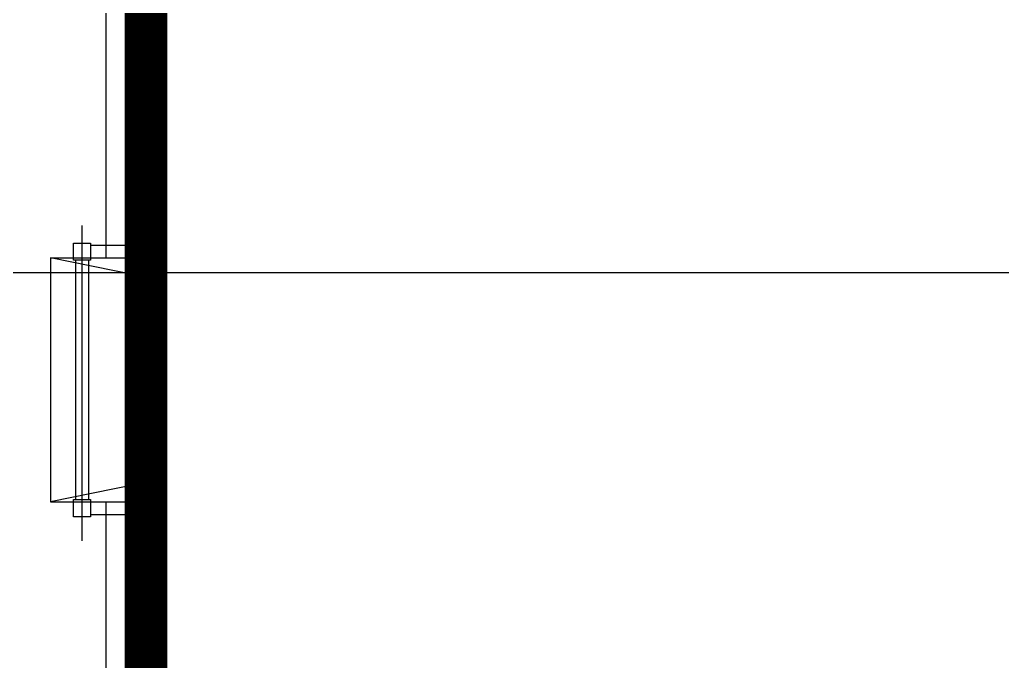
# Model space of a CAD drawing. Extents: x -170 to 1091, y -90 to 504.
# Drawn here: x 162.74 to 185.73, y 90.92 to 105.92 of the extents above; entities that cross this region are included whole.
import ezdxf

# ---------------------------------------------------------------- set-up
doc = ezdxf.new("R2010")
doc.units = 0
doc.header["$LTSCALE"] = 1000
doc.linetypes.add('CENTER2', pattern=[28.575, 19.05, -3.175, 3.175, -3.175])
doc.linetypes.add('PF_CENTER', pattern=[400, 250, -50, 50, -50])
doc.layers.get('0').update_dxf_attribs({"linetype": 'CONTINUOUS'})
for name, color, linetype in [('05', 4, 'PF_CENTER'), ('TKX', 3, 'CONTINUOUS'), ('定位中心线', 3, 'CENTER2'), ('方格网', 6, 'CONTINUOUS'), ('管架', 30, 'CONTINUOUS')]:
    doc.layers.add(name, color=color, linetype=linetype)

msp = doc.modelspace()

# ---------------------------------------------------------------- linework, layer by layer
at = {"linetype": 'Continuous', "const_width": 1, "elevation": 0}
msp.add_lwpolyline([(165.7, 127.02385), (280.5, 127.02385), (280.5, 82.69885), (165.7, 82.69885)], close=True, dxfattribs=at)
at = {"layer": '05', "ltscale": 8}
msp.add_line((164.2, 101.11188), (164.2, 93.73717), dxfattribs=at)
at = {"layer": 'TKX', "color": 3}
for p, q in [((164.76, 123.38311), (164.76, 100.34885)), ((165.46, 82.45885), (165.46, 107.79885)), ((165.7, 107.79885), (165.7, 99.74885)), ((163.46, 100.34885, 0), (163.46, 94.64885, 0)), ((163.46, 100.34885, 0), (165.46, 100.34885, 0)), ((165.46, 99.94885, 0), (163.46, 100.34885, 0)), ((165.46, 99.74885, 0), (165.46, 95.24885, 0)), ((165.7, 99.74885, 0), (165.46, 99.74885, 0)), ((165.7, 95.24885, 0), (165.46, 95.24885, 0)), ((165.7, 95.24885), (165.7, 82.69885)), ((165.46, 95.04885, 0), (163.46, 94.64885, 0)), ((163.46, 94.64885, 0), (165.46, 94.64885, 0)), ((164.76, 94.64885), (164.76, 81.75885))]:
    msp.add_line(p, q, dxfattribs=at)
at = {"layer": '定位中心线', "elevation": 0}
for points in [[(164.4, 100.69885), (164.4, 100.29885), (164, 100.29885), (164, 100.69885)], [(164.4, 94.69885), (164.4, 94.29885), (164, 94.29885), (164, 94.69885)]]:
    msp.add_lwpolyline(points, close=True, dxfattribs=at)
at = {"layer": '方格网', "color": 6, "linetype": 'Continuous'}
msp.add_line((850.549, 100), (-76.88164, 100), dxfattribs=at)
at = {"layer": '管架', "ltscale": 1000}
for p, q in [((164.4, 100.64885, 0), (165.7, 100.64885, 0)), ((164.05, 100.29885, 0), (164.05, 94.69885, 0)), ((164.35, 100.29885, 0), (164.35, 94.69885, 0)), ((164.4, 100.34885, 0), (165.7, 100.34885, 0)), ((164.4, 94.64885, 0), (165.7, 94.64885, 0)), ((164.4, 94.34885, 0), (165.7, 94.34885, 0))]:
    msp.add_line(p, q, dxfattribs=at)

doc.saveas('drawing.dxf')
